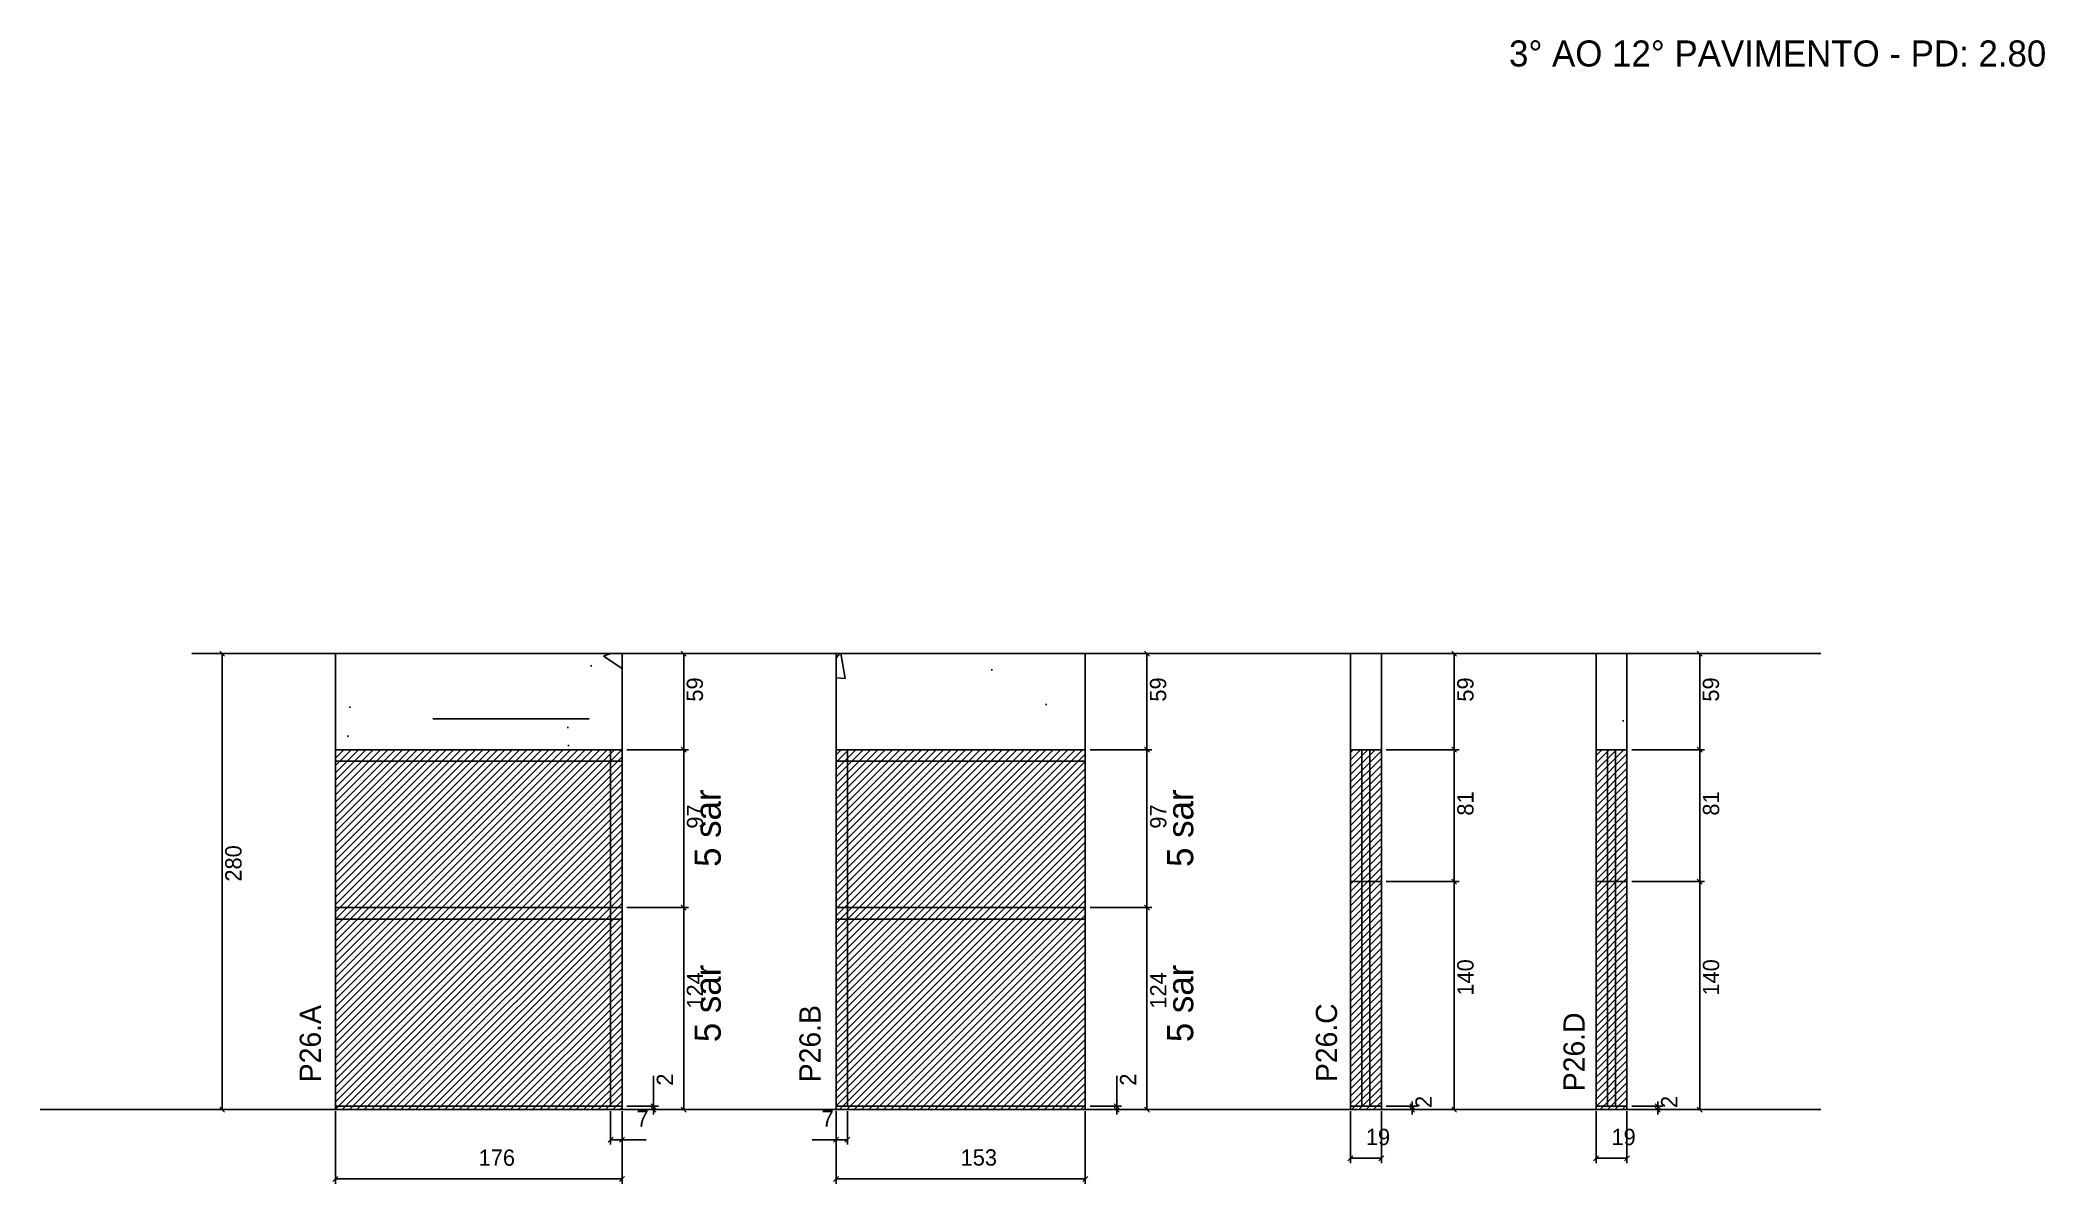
# Model space of a CAD drawing. Header units: metres. Extents: x 7649 to 8880, y 5180 to 5883.
import ezdxf

# ---------------------------------------------------------------- set-up
doc = ezdxf.new("R2010")
doc.units = ezdxf.units.M
for name, color, linetype in [('COTA', 7, 'Continuous'), ('Hachura', 7, 'Continuous'), ('NIVEL 2° PAV.', 7, 'Continuous'), ('NOMENCLATURA', 7, 'Continuous'), ('Nível', 7, 'Continuous'), ('Painéis', 7, 'Continuous'), ('SARR_2.2x7', 7, 'Continuous'), ('Texto Seção', 7, 'Continuous')]:
    doc.layers.add(name, color=color, linetype=linetype)

msp = doc.modelspace()

# ---------------------------------------------------------------- hatches: boundary and pattern name
at = {"layer": 'COTA'}
h = msp.add_hatch(dxfattribs=at)
h.set_pattern_fill('AR-CONC')
h.paths.add_polyline_path([(8006.6, 5506.1), (7830.6, 5506.1), (7830.6, 5447.1), (8006.6, 5447.1), (8006.6, 5506.1)])
h = msp.add_hatch(dxfattribs=at)
h.set_pattern_fill('AR-CONC')
h.paths.add_polyline_path([(8291, 5506.1), (8138, 5506.1), (8138, 5447.1), (8291, 5447.1), (8291, 5506.1)])
h = msp.add_hatch(dxfattribs=at)
h.set_pattern_fill('AR-CONC')
h.paths.add_polyline_path([(8472.8, 5506.1), (8453.8, 5506.1), (8453.8, 5447.1), (8472.8, 5447.1), (8472.8, 5506.1)])
h = msp.add_hatch(dxfattribs=at)
h.set_pattern_fill('AR-CONC')
h.paths.add_polyline_path([(8623.6, 5506.1), (8604.6, 5506.1), (8604.6, 5447.1), (8623.6, 5447.1), (8623.6, 5506.1)])
at = {"layer": 'Hachura'}
h = msp.add_hatch(dxfattribs=at)
h.set_pattern_fill('ANSI31')
h.paths.add_polyline_path([(8006.6, 5447.1), (7830.6, 5447.1), (7830.6, 5226.1), (8006.6, 5226.1), (8006.6, 5447.1)])
h = msp.add_hatch(dxfattribs=at)
h.set_pattern_fill('ANSI31')
h.paths.add_polyline_path([(8291, 5447.1), (8138, 5447.1), (8138, 5226.1), (8291, 5226.1), (8291, 5447.1)])
h = msp.add_hatch(dxfattribs=at)
h.set_pattern_fill('ANSI31')
h.paths.add_polyline_path([(8472.8, 5447.1), (8453.8, 5447.1), (8453.8, 5226.1), (8472.8, 5226.1), (8472.8, 5447.1)])
h = msp.add_hatch(dxfattribs=at)
h.set_pattern_fill('ANSI31')
h.paths.add_polyline_path([(8623.6, 5447.1), (8604.6, 5447.1), (8604.6, 5226.1), (8623.6, 5226.1), (8623.6, 5447.1)])

# ---------------------------------------------------------------- linework, layer by layer
at = {"layer": 'COTA', "color": 241, "lineweight": 25}
for p, q in [((8006.6, 5506.1), (7830.6, 5506.1)), ((7830.6, 5447.1), (7830.6, 5506.1)), ((8006.6, 5447.1), (8006.6, 5506.1)), ((8291, 5506.1), (8138, 5506.1)), ((8138, 5447.1), (8138, 5506.1)), ((8291, 5447.1), (8291, 5506.1))]:
    msp.add_line(p, q, dxfattribs=at)
at = {"layer": 'COTA', "color": 4, "lineweight": 25}
for p, q in [((8009.6, 5506.1), (8047.5, 5506.1)), ((8044.5, 5447.1), (8044.5, 5506.1)), ((8294, 5506.1), (8331.9, 5506.1)), ((8328.9, 5447.1), (8328.9, 5506.1)), ((8475.8, 5506.1), (8520.5, 5506.1)), ((8517.5, 5447.1), (8517.5, 5506.1)), ((8626.6, 5506.1), (8671.3, 5506.1)), ((8668.3, 5447.1), (8668.3, 5506.1)), ((8009.6, 5447.1), (8047.5, 5447.1)), ((8009.6, 5447.1), (8047.5, 5447.1)), ((8044.5, 5447.1), (8044.5, 5350.1)), ((8294, 5447.1), (8331.9, 5447.1)), ((8294, 5447.1), (8331.9, 5447.1)), ((8328.9, 5447.1), (8328.9, 5350.1)), ((8475.8, 5447.1), (8520.5, 5447.1)), ((8475.8, 5447.1), (8520.5, 5447.1)), ((8517.5, 5366.1), (8517.5, 5447.1)), ((8626.6, 5447.1), (8671.3, 5447.1)), ((8626.6, 5447.1), (8671.3, 5447.1)), ((8668.3, 5366.1), (8668.3, 5447.1)), ((8475.8, 5366.1), (8520.5, 5366.1)), ((8475.8, 5366.1), (8520.5, 5366.1)), ((8517.5, 5226.1), (8517.5, 5366.1)), ((8626.6, 5366.1), (8671.3, 5366.1)), ((8626.6, 5366.1), (8671.3, 5366.1)), ((8668.3, 5226.1), (8668.3, 5366.1)), ((8009.6, 5350.1), (8047.5, 5350.1)), ((8009.6, 5350.1), (8047.5, 5350.1)), ((8044.5, 5226.1), (8044.5, 5350.1)), ((8294, 5350.1), (8331.9, 5350.1)), ((8294, 5350.1), (8331.9, 5350.1)), ((8328.9, 5226.1), (8328.9, 5350.1)), ((8025.9, 5228.1), (8025.9, 5246.9)), ((8310.3, 5228.1), (8310.3, 5246.9)), ((7830.6, 5225.1), (7830.6, 5180.5)), ((7999.6, 5225.1), (7999.6, 5204.6)), ((8006.6, 5225.1), (8006.6, 5180.5)), ((8006.6, 5223.1), (8006.6, 5204.6)), ((8009.6, 5228.1), (8028.9, 5228.1)), ((8009.6, 5226.1), (8028.9, 5226.1)), ((8009.6, 5226.1), (8047.5, 5226.1)), ((8025.9, 5226.1), (8025.9, 5228.1)), ((8025.9, 5226.1), (8025.9, 5223.1)), ((8138, 5225.1), (8138, 5180.5)), ((8138, 5223.1), (8138, 5204.6)), ((8145, 5225.1), (8145, 5204.6)), ((8291, 5225.1), (8291, 5180.5)), ((8294, 5228.1), (8313.3, 5228.1)), ((8294, 5226.1), (8313.3, 5226.1)), ((8294, 5226.1), (8331.9, 5226.1)), ((8310.3, 5226.1), (8310.3, 5228.1)), ((8310.3, 5226.1), (8310.3, 5223.1)), ((8453.8, 5225.1), (8453.8, 5193.2)), ((8472.8, 5225.1), (8472.8, 5193.2)), ((8475.8, 5228.1), (8494.7, 5228.1)), ((8475.8, 5226.1), (8494.7, 5226.1)), ((8475.8, 5226.1), (8520.5, 5226.1)), ((8491.7, 5228.1), (8491.7, 5231.1)), ((8491.7, 5226.1), (8491.7, 5228.1)), ((8491.7, 5226.1), (8491.7, 5223.1)), ((8604.6, 5225.1), (8604.6, 5193.2)), ((8623.6, 5225.1), (8623.6, 5193.2)), ((8626.6, 5228.1), (8645.5, 5228.1)), ((8626.6, 5226.1), (8645.5, 5226.1)), ((8626.6, 5226.1), (8671.3, 5226.1)), ((8642.5, 5228.1), (8642.5, 5231.1)), ((8642.5, 5226.1), (8642.5, 5228.1)), ((8642.5, 5226.1), (8642.5, 5223.1)), ((7999.6, 5207.6), (8006.6, 5207.6)), ((8006.6, 5207.6), (8021.4, 5207.6)), ((8138, 5207.6), (8123.3, 5207.6)), ((8145, 5207.6), (8138, 5207.6)), ((8453.8, 5196.2), (8472.8, 5196.2)), ((8604.6, 5196.2), (8623.6, 5196.2)), ((8006.6, 5183.5), (7830.6, 5183.5)), ((8291, 5183.5), (8138, 5183.5))]:
    msp.add_line(p, q, dxfattribs=at)
at = {"layer": 'COTA', "color": 0, "lineweight": 25}
for p, q in [((8046, 5504.6), (8043, 5507.6)), ((8330.4, 5504.6), (8327.4, 5507.6)), ((8519, 5504.6), (8516, 5507.6)), ((8669.8, 5504.6), (8666.8, 5507.6)), ((8043, 5448.6), (8046, 5445.6)), ((8046, 5445.6), (8043, 5448.6)), ((8327.4, 5448.6), (8330.4, 5445.6)), ((8330.4, 5445.6), (8327.4, 5448.6)), ((8516, 5448.6), (8519, 5445.6)), ((8519, 5445.6), (8516, 5448.6)), ((8666.8, 5448.6), (8669.8, 5445.6)), ((8669.8, 5445.6), (8666.8, 5448.6)), ((8519, 5364.6), (8516, 5367.6)), ((8516, 5367.6), (8519, 5364.6)), ((8669.8, 5364.6), (8666.8, 5367.6)), ((8666.8, 5367.6), (8669.8, 5364.6)), ((8046, 5348.6), (8043, 5351.6)), ((8043, 5351.6), (8046, 5348.6)), ((8330.4, 5348.6), (8327.4, 5351.6)), ((8327.4, 5351.6), (8330.4, 5348.6)), ((8024.4, 5229.6), (8027.4, 5226.6)), ((8027.4, 5224.6), (8024.4, 5227.6)), ((8043, 5227.6), (8046, 5224.6)), ((8308.8, 5229.6), (8311.8, 5226.6)), ((8311.8, 5224.6), (8308.8, 5227.6)), ((8327.4, 5227.6), (8330.4, 5224.6)), ((8490.2, 5229.6), (8493.2, 5226.6)), ((8493.2, 5224.6), (8490.2, 5227.6)), ((8516, 5227.6), (8519, 5224.6)), ((8641, 5229.6), (8644, 5226.6)), ((8644, 5224.6), (8641, 5227.6)), ((8666.8, 5227.6), (8669.8, 5224.6)), ((8001.1, 5209.1), (7998.1, 5206.1)), ((8005.1, 5206.1), (8008.1, 5209.1)), ((8139.5, 5209.1), (8136.5, 5206.1)), ((8143.5, 5206.1), (8146.5, 5209.1)), ((8455.3, 5197.7), (8452.3, 5194.7)), ((8471.3, 5194.7), (8474.3, 5197.7)), ((8606.1, 5197.7), (8603.1, 5194.7)), ((8622.1, 5194.7), (8625.1, 5197.7)), ((7832.1, 5185), (7829.1, 5182)), ((8005.1, 5182), (8008.1, 5185)), ((8139.5, 5185), (8136.5, 5182)), ((8289.5, 5182), (8292.5, 5185))]:
    msp.add_line(p, q, dxfattribs=at)
at = {"layer": 'COTA', "color": 241, "lineweight": 25}
for points in [[(8472.8, 5447.1), (8472.8, 5506.1), (8453.8, 5506.1), (8453.8, 5447.1)], [(8623.6, 5447.1), (8623.6, 5506.1), (8604.6, 5506.1), (8604.6, 5447.1)]]:
    msp.add_lwpolyline(points, dxfattribs=at)
at = {"layer": 'NIVEL 2° PAV.', "color": 4, "lineweight": 25}
for p, q in [((7758, 5506.1), (7764.1, 5506.1)), ((7761.1, 5226.1), (7761.1, 5506.1)), ((7899.9, 5226.1), (7758.1, 5226.1))]:
    msp.add_line(p, q, dxfattribs=at)
at = {"layer": 'NIVEL 2° PAV.', "color": 0, "lineweight": 25}
for p, q in [((7762.6, 5504.6), (7759.6, 5507.6)), ((7759.6, 5227.6), (7762.6, 5224.6))]:
    msp.add_line(p, q, dxfattribs=at)
at = {"layer": 'NIVEL 2° PAV.', "color": 220, "lineweight": 25}
msp.add_line((7890.5, 5466.1), (7986.5, 5466.1), dxfattribs=at)
at = {"layer": 'Nível', "color": 4, "lineweight": 25}
for p, q in [((7742.5, 5506.1), (8742.7, 5506.1)), ((7649.3, 5226.1), (8742.7, 5226.1))]:
    msp.add_line(p, q, dxfattribs=at)
at = {"layer": 'Painéis', "color": 200, "lineweight": 25}
for p, q in [((7830.6, 5447.1), (7830.6, 5350.1)), ((8006.6, 5447.1), (7830.6, 5447.1)), ((8006.6, 5350.1), (8006.6, 5447.1)), ((8138, 5447.1), (8138, 5350.1)), ((8291, 5447.1), (8138, 5447.1)), ((8291, 5350.1), (8291, 5447.1)), ((8453.8, 5447.1), (8453.8, 5228.1)), ((8453.8, 5447.1), (8472.8, 5447.1)), ((8472.8, 5228.1), (8472.8, 5447.1)), ((8604.6, 5447.1), (8604.6, 5366.1)), ((8604.6, 5447.1), (8623.6, 5447.1)), ((8623.6, 5366.1), (8623.6, 5447.1)), ((8472.8, 5366.1), (8453.8, 5366.1)), ((8604.6, 5366.1), (8604.6, 5228.1)), ((8623.6, 5366.1), (8604.6, 5366.1)), ((8623.6, 5228.1), (8623.6, 5366.1)), ((7830.6, 5350.1), (7830.6, 5226.1)), ((7830.6, 5350.1), (8006.6, 5350.1)), ((8006.6, 5350.1), (7830.6, 5350.1)), ((8006.6, 5226.1), (8006.6, 5350.1)), ((8138, 5350.1), (8138, 5226.1)), ((8138, 5350.1), (8291, 5350.1)), ((8291, 5350.1), (8138, 5350.1)), ((8291, 5226.1), (8291, 5350.1)), ((7830.6, 5228.1), (8006.6, 5228.1)), ((8138, 5228.1), (8291, 5228.1)), ((8453.8, 5228.1), (8472.8, 5228.1)), ((8604.6, 5228.1), (8623.6, 5228.1))]:
    msp.add_line(p, q, dxfattribs=at)
for points in [[(8006.6, 5228.1), (7830.6, 5228.1), (7830.6, 5226.1), (8006.6, 5226.1)], [(8291, 5228.1), (8138, 5228.1), (8138, 5226.1), (8291, 5226.1)], [(8453.8, 5228.1), (8472.8, 5228.1), (8472.8, 5226.1), (8453.8, 5226.1)], [(8604.6, 5228.1), (8623.6, 5228.1), (8623.6, 5226.1), (8604.6, 5226.1)]]:
    msp.add_lwpolyline(points, close=True, dxfattribs=at)
at = {"layer": 'SARR_2.2x7', "color": 40, "lineweight": 25}
for p, q in [((7999.6, 5350.1), (7999.6, 5447.1)), ((8145, 5350.1), (8145, 5447.1)), ((8460.8, 5366.1), (8460.8, 5447.1)), ((8465.8, 5366.1), (8465.8, 5447.1)), ((8611.6, 5366.1), (8611.6, 5447.1)), ((8616.6, 5366.1), (8616.6, 5447.1)), ((8006.6, 5440.1), (7830.6, 5440.1)), ((8291, 5440.1), (8138, 5440.1)), ((8460.8, 5366.1), (8460.8, 5228.1)), ((8465.8, 5366.1), (8465.8, 5228.1)), ((8611.6, 5366.1), (8611.6, 5228.1)), ((8616.6, 5366.1), (8616.6, 5228.1)), ((8006.6, 5343.1), (7830.6, 5343.1)), ((7999.6, 5228.1), (7999.6, 5350.1)), ((8291, 5343.1), (8138, 5343.1)), ((8145, 5228.1), (8145, 5350.1))]:
    msp.add_line(p, q, dxfattribs=at)

# ---------------------------------------------------------------- texts
at = {"layer": 'COTA', "color": 240, "lineweight": 25}
for s, p in [('59', (8056.3, 5476.6)), ('59', (8340.7, 5476.6)), ('59', (8529.4, 5476.6)), ('59', (8680.1, 5476.6)), ('81', (8529.4, 5406.6)), ('81', (8680.2, 5406.6)), ('97', (8056.4, 5398.6)), ('97', (8340.8, 5398.6)), ('140', (8529.4, 5296.1)), ('140', (8680.2, 5296.1)), ('124', (8056.4, 5288.1)), ('124', (8340.8, 5288.1)), ('2', (8037.9, 5240.8)), ('2', (8322.3, 5240.8)), ('2', (8503.7, 5227.1)), ('2', (8654.5, 5227.1))]:
    msp.add_text(s, height=10, rotation=90, dxfattribs=at).set_placement(p)
for s, p in [('7', (8015.5, 5215.6)), ('7', (8129.2, 5215.6)), ('19', (8463.3, 5204.3)), ('19', (8614.1, 5204.3)), ('176', (7918.6, 5191.6)), ('153', (8214.5, 5191.7))]:
    msp.add_text(s, height=10, dxfattribs=at).set_placement(p)
at = {"layer": 'NIVEL 2° PAV.', "color": 240, "lineweight": 25}
msp.add_text('280', height=10, rotation=90, dxfattribs=at).set_placement((7773, 5366.1))
at = {"layer": 'NOMENCLATURA', "color": 2, "lineweight": 25}
msp.add_text('3° AO 12° PAVIMENTO - PD: 2.80', height=16, dxfattribs=at).set_placement((8551.2, 5866.6))
at = {"layer": 'NOMENCLATURA', "color": 7, "lineweight": 25}
for p in [(8067.2, 5375.1), (8357.3, 5375.1), (8067.2, 5267.5), (8357.3, 5267.5)]:
    msp.add_text('5 sar', height=16, rotation=90, dxfattribs=at).set_placement(p)
at = {"layer": 'Texto Seção', "color": 7, "lineweight": 15}
for s, p in [('P26.A', (7821.7, 5242.9)), ('P26.B', (8128.5, 5242.9)), ('P26.C', (8445.6, 5243)), ('P26.D', (8597.6, 5237.4))]:
    msp.add_text(s, height=13, rotation=90, dxfattribs=at).set_placement(p)

doc.saveas('drawing.dxf')
